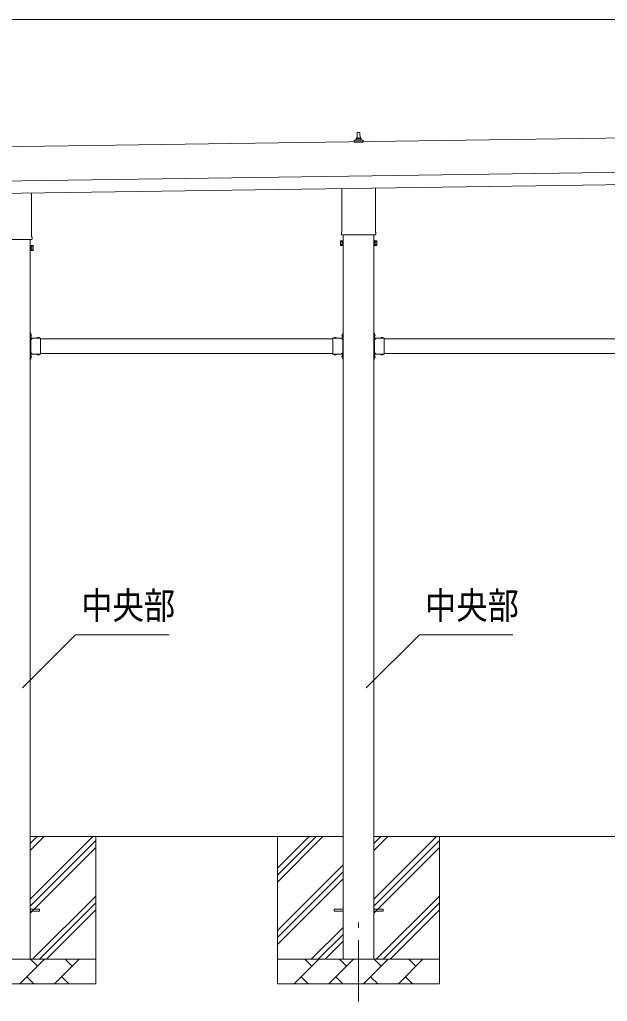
# Model space of a CAD drawing. Units: millimetres, scale not verified. Extents: x -13976 to 14131, y -9754 to 9646.
# Drawn here: x 5720 to 8114, y -461 to 3539 of the extents above; entities that cross this region are included whole.
import ezdxf
from ezdxf.enums import TextEntityAlignment as Align

# ---------------------------------------------------------------- set-up
doc = ezdxf.new("R2010")
doc.units = ezdxf.units.MM
doc.header["$LTSCALE"] = 50
doc.linetypes.add('CHAIN1', pattern=[8, 5, -1, 1, -1])
doc.linetypes.add('USER8', pattern=[4, 3, -1])
for name, color, linetype, lineweight in [('0-2_建具', 4, 'Continuous', 9), ('0-4_設備', 4, 'Continuous', 9), ('0-6_手摺', 5, 'Continuous', 5), ('0-7_ハッチ', 6, 'Continuous', 9)]:
    doc.layers.add(name, color=color, linetype=linetype, lineweight=lineweight)
doc.styles.add('ＭＳ ゴシック', font='')
doc.styles.get('ＭＳ ゴシック').set_extended_font_data('MS Gothic')

msp = doc.modelspace()

# ---------------------------------------------------------------- linework, layer by layer
at = {"layer": '0-2_建具', "color": 7, "linetype": 'CHAIN1'}
msp.add_line((7100.7, -460.83), (7100.7, -139.43), dxfattribs=at)
at = {"layer": '0-4_設備'}
for p, q in [((10388.09, 3088.95), (5023.14, 3012.3)), ((7082.45, 3039.33), (7082.45, 3047.04)), ((7082.83, 3047.83), (7118.57, 3047.83)), ((7083.21, 3048.02), (7089.93, 3049.65)), ((7090.32, 3049.83), (7111.08, 3049.83)), ((7090.7, 3050.62), (7090.7, 3054.83)), ((7091.7, 3054.83), (7109.7, 3054.83)), ((7094.7, 3054.83), (7095.42, 3078.36)), ((7096.42, 3079.33), (7104.97, 3079.33)), ((7105.97, 3078.36), (7106.7, 3054.83)), ((7110.7, 3050.62), (7110.7, 3054.83)), ((7118.18, 3048.02), (7111.46, 3049.65)), ((7118.95, 3039.33), (7118.95, 3047.04)), ((7118.95, 3039.33), (7082.45, 3039.33)), ((5025.14, 2872.32), (10390.09, 2948.96)), ((5025.85, 2822.32), (10390.8, 2898.97)), ((7032.4, 2675.34), (7032.4, 2850.99)), ((7169, 2852.94), (7169, 2675.34)), ((5769, 2832.94), (5769, 2655.34)), ((5768.64, 2643.07), (5632.76, 2643.07)), ((5763.2, -289.43), (5763.2, 2643.07)), ((5770.7, 2652.07), (5770.7, 2646.57)), ((7030.7, 2666.57), (7030.7, 2672.07)), ((7168.64, 2663.07), (7032.76, 2663.07)), ((7038.2, 2663.07), (7038.2, -289.43)), ((7163.2, -289.43), (7163.2, 2663.07)), ((7170.7, 2672.07), (7170.7, 2666.57)), ((5767.7, 2613.48), (5773.94, 2613.48)), ((5767.7, 2603.66), (5773.94, 2603.66)), ((5774.7, 2617.07), (5773.94, 2618.38)), ((5774.7, 2600.07), (5773.94, 2598.75)), ((5774.7, 2617.07), (5774.7, 2600.07)), ((7026.7, 2637.07), (7027.46, 2638.38)), ((7026.7, 2637.07), (7026.7, 2620.07)), ((7026.7, 2620.07), (7027.46, 2618.75)), ((7033.7, 2633.48), (7027.46, 2633.48)), ((7033.7, 2623.66), (7027.46, 2623.66)), ((7033.7, 2618.75), (7027.46, 2618.75)), ((7036.2, 2619.37), (7033.7, 2619.37)), ((7165.2, 2619.37), (7167.7, 2619.37)), ((7167.7, 2633.48), (7173.94, 2633.48)), ((7167.7, 2623.66), (7173.94, 2623.66)), ((7167.7, 2618.75), (7173.94, 2618.75)), ((7174.7, 2637.07), (7173.94, 2638.38)), ((7174.7, 2620.07), (7173.94, 2618.75)), ((7174.7, 2637.07), (7174.7, 2620.07)), ((5765.2, 2599.37), (5767.7, 2599.37)), ((5767.7, 2598.75), (5773.94, 2598.75)), ((5765.2, 2261.57), (5763.2, 2261.57)), ((5763.2, 2261.57), (5763.2, 2241.57)), ((5763.2, 2254.57), (5765.2, 2254.57)), ((5763.2, 2248.57), (5765.2, 2248.57)), ((5765.2, 2261.57), (5765.2, 2241.57)), ((5765.71, 2257.47), (5765.2, 2257.47)), ((5765.2, 2257.47), (5765.2, 2245.67)), ((5805.2, 2241.57), (5765.2, 2241.57)), ((5802.1, 2241.57), (5790.3, 2241.57)), ((5802.1, 2242.08), (5802.1, 2241.57)), ((5805.2, 2241.57), (5805.2, 2175.57)), ((6996.2, 2241.57), (6996.2, 2175.57)), ((6996.2, 2241.57), (7036.2, 2241.57)), ((6999.3, 2242.08), (6999.3, 2241.57)), ((6999.3, 2241.57), (7011.1, 2241.57)), ((7035.69, 2257.47), (7036.2, 2257.47)), ((7036.2, 2261.57), (7038.2, 2261.57)), ((7036.2, 2261.57), (7036.2, 2241.57)), ((7036.2, 2257.47), (7036.2, 2245.67)), ((7038.2, 2254.57), (7036.2, 2254.57)), ((7038.2, 2248.57), (7036.2, 2248.57)), ((7038.2, 2261.57), (7038.2, 2241.57)), ((7165.2, 2261.57), (7163.2, 2261.57)), ((7163.2, 2261.57), (7163.2, 2241.57)), ((7163.2, 2254.57), (7165.2, 2254.57)), ((7163.2, 2248.57), (7165.2, 2248.57)), ((7165.2, 2261.57), (7165.2, 2241.57)), ((7165.71, 2257.47), (7165.2, 2257.47)), ((7165.2, 2257.47), (7165.2, 2245.67)), ((7205.2, 2241.57), (7165.2, 2241.57)), ((7202.1, 2241.57), (7190.3, 2241.57)), ((7202.1, 2242.08), (7202.1, 2241.57)), ((7205.2, 2241.57), (7205.2, 2175.57)), ((5765.2, 2237.57), (5765.2, 2179.57)), ((5805.2, 2238.57), (6996.2, 2238.57)), ((7036.2, 2237.57), (7036.2, 2179.57)), ((7165.2, 2237.57), (7165.2, 2179.57)), ((7205.2, 2238.57), (8396.2, 2238.57)), ((5763.2, 2175.57), (5763.2, 2155.57)), ((5763.2, 2168.57), (5765.2, 2168.57)), ((5763.2, 2162.57), (5765.2, 2162.57)), ((5769.2, 2178.57), (5763.7, 2178.57)), ((5765.2, 2177.57), (5769.2, 2177.57)), ((5765.2, 2175.57), (5765.2, 2155.57)), ((5805.2, 2175.57), (5765.2, 2175.57)), ((5765.71, 2171.47), (5765.2, 2171.47)), ((5765.2, 2171.47), (5765.2, 2159.67)), ((5802.1, 2175.57), (5790.3, 2175.57)), ((5802.1, 2175.06), (5802.1, 2175.57)), ((5805.2, 2178.57), (6996.2, 2178.57)), ((6996.2, 2175.57), (7036.2, 2175.57)), ((6999.3, 2175.06), (6999.3, 2175.57)), ((6999.3, 2175.57), (7011.1, 2175.57)), ((7032.2, 2178.57), (7037.7, 2178.57)), ((7036.2, 2177.57), (7032.2, 2177.57)), ((7035.69, 2171.47), (7036.2, 2171.47)), ((7036.2, 2175.57), (7036.2, 2155.57)), ((7036.2, 2171.47), (7036.2, 2159.67)), ((7038.2, 2168.57), (7036.2, 2168.57)), ((7038.2, 2162.57), (7036.2, 2162.57)), ((7038.2, 2175.57), (7038.2, 2155.57)), ((7163.2, 2175.57), (7163.2, 2155.57)), ((7163.2, 2168.57), (7165.2, 2168.57)), ((7163.2, 2162.57), (7165.2, 2162.57)), ((7169.2, 2178.57), (7163.7, 2178.57)), ((7165.2, 2177.57), (7169.2, 2177.57)), ((7165.2, 2175.57), (7165.2, 2155.57)), ((7205.2, 2175.57), (7165.2, 2175.57)), ((7165.71, 2171.47), (7165.2, 2171.47)), ((7165.2, 2171.47), (7165.2, 2159.67)), ((7202.1, 2175.57), (7190.3, 2175.57)), ((7202.1, 2175.06), (7202.1, 2175.57)), ((7205.2, 2178.57), (8396.2, 2178.57)), ((5765.2, 2155.57), (5763.2, 2155.57)), ((7036.2, 2155.57), (7038.2, 2155.57)), ((7165.2, 2155.57), (7163.2, 2155.57)), ((5763.2, -84.93), (5800.7, -84.93)), ((5763.2, -93.93), (5800.7, -93.93)), ((5800.7, -93.93), (5800.7, -84.93)), ((7000.7, -84.93), (7038.2, -84.93)), ((7000.7, -93.93), (7000.7, -84.93)), ((7000.7, -93.93), (7038.2, -93.93)), ((7163.2, -84.93), (7200.7, -84.93)), ((7163.2, -93.93), (7200.7, -93.93)), ((7200.7, -93.93), (7200.7, -84.93))]:
    msp.add_line(p, q, dxfattribs=at)
at = {"layer": '0-4_設備', "color": 7}
for p, q in [((7038.2, 210.57), (5763.2, 210.57)), ((5763.2, -44.53), (6018.3, 210.57)), ((5763.2, 153.46), (5820.31, 210.57)), ((5763.2, 181.75), (5792.02, 210.57)), ((6030.7, 210.57), (6030.7, -389.43)), ((6770.7, 210.57), (6770.7, -389.43)), ((6770.7, 25.52), (6955.75, 210.57)), ((6770.7, 53.8), (6927.46, 210.57)), ((6770.7, 82.09), (6899.18, 210.57)), ((8438.2, 210.57), (7163.2, 210.57)), ((7163.2, -44.53), (7418.3, 210.57)), ((7163.2, 153.46), (7220.31, 210.57)), ((7163.2, 181.75), (7192.02, 210.57)), ((7430.7, 210.57), (7430.7, -389.43)), ((5763.2, -72.81), (6030.7, 194.69)), ((5763.2, -101.1), (6030.7, 166.4)), ((7163.2, -72.81), (7430.7, 194.69)), ((7163.2, -101.1), (7430.7, 166.4)), ((6770.7, -172.47), (7038.2, 95.03)), ((6770.7, -200.75), (7038.2, 66.75)), ((6770.7, -229.04), (7038.2, 38.46)), ((5772.86, -289.43), (6030.7, -31.59)), ((7172.86, -289.43), (7430.7, -31.59)), ((5801.14, -289.43), (6030.7, -59.87)), ((7201.14, -289.43), (7430.7, -59.87)), ((5829.42, -289.43), (6030.7, -88.16)), ((7229.42, -289.43), (7430.7, -88.16)), ((6908.3, -289.43), (7038.2, -159.53)), ((6936.58, -289.43), (7038.2, -187.81)), ((6964.87, -289.43), (7038.2, -216.1)), ((5370.7, -289.43), (6030.7, -289.43)), ((5721.41, -389.43), (5821.41, -289.43)), ((5792.86, -317.98), (5764.3, -289.43)), ((5862.83, -389.43), (5962.83, -289.43)), ((5934.28, -317.98), (5905.72, -289.43)), ((6027.41, -289.43), (6030.7, -286.15)), ((6770.7, -289.43), (7430.7, -289.43)), ((6838.57, -389.43), (6938.57, -289.43)), ((6910.01, -317.98), (6881.46, -289.43)), ((6979.99, -389.43), (7079.99, -289.43)), ((7051.43, -317.98), (7022.88, -289.43)), ((7121.41, -389.43), (7221.41, -289.43)), ((7192.86, -317.98), (7164.3, -289.43)), ((7262.83, -389.43), (7362.83, -289.43)), ((7334.28, -317.98), (7305.72, -289.43)), ((7427.41, -289.43), (7430.7, -286.15)), ((6030.7, -389.43), (5370.7, -389.43)), ((5749.96, -360.88), (5778.52, -389.43)), ((5891.38, -360.88), (5919.94, -389.43)), ((7430.7, -389.43), (6770.7, -389.43)), ((6867.12, -360.88), (6895.67, -389.43)), ((7008.54, -360.88), (7037.09, -389.43)), ((7149.96, -360.88), (7178.52, -389.43)), ((7291.38, -360.88), (7319.94, -389.43))]:
    msp.add_line(p, q, dxfattribs=at)
at = {"layer": '0-4_設備'}
for points in [[(5765.2, 2598.07), (5765.2, 2619.07), (5763.2, 2619.07), (5763.2, 2598.07)], [(7036.2, 2618.07), (7036.2, 2639.07), (7038.2, 2639.07), (7038.2, 2618.07)], [(7165.2, 2618.07), (7165.2, 2639.07), (7163.2, 2639.07), (7163.2, 2618.07)]]:
    msp.add_lwpolyline(points, close=True, dxfattribs=at)
for points in [[(5767.7, 2599.37), (5767.7, 2617.77), (5765.2, 2617.77)], [(5767.7, 2598.75), (5767.7, 2618.38), (5773.94, 2618.38)], [(7033.7, 2618.75), (7033.7, 2638.38), (7027.46, 2638.38)], [(7033.7, 2619.37), (7033.7, 2637.77), (7036.2, 2637.77)], [(7167.7, 2619.37), (7167.7, 2637.77), (7165.2, 2637.77)], [(7167.7, 2618.75), (7167.7, 2638.38), (7173.94, 2638.38)], [(5765.71, 2257.47), (5765.71, 2245.67), (5765.2, 2245.67)], [(5802.1, 2242.08), (5790.3, 2242.08), (5790.3, 2241.57)], [(6999.3, 2242.08), (7011.1, 2242.08), (7011.1, 2241.57)], [(7035.69, 2257.47), (7035.69, 2245.67), (7036.2, 2245.67)], [(7165.71, 2257.47), (7165.71, 2245.67), (7165.2, 2245.67)], [(7202.1, 2242.08), (7190.3, 2242.08), (7190.3, 2241.57)], [(5769.2, 2238.57), (5763.7, 2238.57), (5763.7, 2178.57)], [(5765.2, 2237.57), (5769.2, 2237.57), (5769.2, 2239.57), (5765.2, 2239.57)], [(7036.2, 2237.57), (7032.2, 2237.57), (7032.2, 2239.57), (7036.2, 2239.57)], [(7032.2, 2238.57), (7037.7, 2238.57), (7037.7, 2178.57)], [(7169.2, 2238.57), (7163.7, 2238.57), (7163.7, 2178.57)], [(7165.2, 2237.57), (7169.2, 2237.57), (7169.2, 2239.57), (7165.2, 2239.57)], [(5765.2, 2179.57), (5769.2, 2179.57), (5769.2, 2177.57)], [(5765.71, 2171.47), (5765.71, 2159.67), (5765.2, 2159.67)], [(5802.1, 2175.06), (5790.3, 2175.06), (5790.3, 2175.57)], [(6999.3, 2175.06), (7011.1, 2175.06), (7011.1, 2175.57)], [(7036.2, 2179.57), (7032.2, 2179.57), (7032.2, 2177.57)], [(7035.69, 2171.47), (7035.69, 2159.67), (7036.2, 2159.67)], [(7165.2, 2179.57), (7169.2, 2179.57), (7169.2, 2177.57)], [(7165.71, 2171.47), (7165.71, 2159.67), (7165.2, 2159.67)], [(7202.1, 2175.06), (7190.3, 2175.06), (7190.3, 2175.57)]]:
    msp.add_lwpolyline(points, dxfattribs=at)
at = {"layer": '0-4_設備', "linetype": 'USER8'}
for points in [[(5767.81, 2254.07), (5765.03, 2252.72), (5764.42, 2251.57)], [(5767.81, 2249.07), (5765.03, 2250.43), (5764.42, 2251.57)], [(5793.7, 2244.18), (5795.05, 2241.4), (5796.2, 2240.79)], [(5798.7, 2244.18), (5797.34, 2241.4), (5796.2, 2240.79)], [(7002.7, 2244.18), (7004.05, 2241.4), (7005.2, 2240.79)], [(7007.7, 2244.18), (7006.34, 2241.4), (7005.2, 2240.79)], [(7033.59, 2254.07), (7036.37, 2252.72), (7036.97, 2251.57)], [(7033.59, 2249.07), (7036.37, 2250.43), (7036.97, 2251.57)], [(7167.81, 2254.07), (7165.03, 2252.72), (7164.42, 2251.57)], [(7167.81, 2249.07), (7165.03, 2250.43), (7164.42, 2251.57)], [(7193.7, 2244.18), (7195.05, 2241.4), (7196.2, 2240.79)], [(7198.7, 2244.18), (7197.34, 2241.4), (7196.2, 2240.79)], [(5767.81, 2168.07), (5765.03, 2166.72), (5764.42, 2165.57)], [(5767.81, 2163.07), (5765.03, 2164.43), (5764.42, 2165.57)], [(5793.7, 2172.96), (5795.05, 2175.74), (5796.2, 2176.35)], [(5798.7, 2172.96), (5797.34, 2175.74), (5796.2, 2176.35)], [(7002.7, 2172.96), (7004.05, 2175.74), (7005.2, 2176.35)], [(7007.7, 2172.96), (7006.34, 2175.74), (7005.2, 2176.35)], [(7033.59, 2168.07), (7036.37, 2166.72), (7036.97, 2165.57)], [(7033.59, 2163.07), (7036.37, 2164.43), (7036.97, 2165.57)], [(7167.81, 2168.07), (7165.03, 2166.72), (7164.42, 2165.57)], [(7167.81, 2163.07), (7165.03, 2164.43), (7164.42, 2165.57)], [(7193.7, 2172.96), (7195.05, 2175.74), (7196.2, 2176.35)], [(7198.7, 2172.96), (7197.34, 2175.74), (7196.2, 2176.35)]]:
    msp.add_lwpolyline(points, dxfattribs=at)
at = {"layer": '0-4_設備'}
for centre, radius, start, end in [((7083.45, 3047.04), 1, 103.62699, 180), ((7089.7, 3050.62), 1, 283.62699, 0), ((7094.78, 3054.2), 4.13, 90, 171.17633), ((7091.7, 3053.83), 1, 90, 180), ((7096.42, 3078.33), 1, 90, 178.60509), ((7104.03, 3054.83), 4.83, 133.60282, 180), ((7097.37, 3054.83), 4.83, 0, 46.39718), ((7104.97, 3078.33), 1, 1.39491, 90), ((7106.61, 3054.2), 4.13, 8.82367, 90), ((7109.7, 3053.83), 1, 0, 90), ((7111.7, 3050.62), 1, 180, 256.37301), ((7117.95, 3047.04), 1, 0, 76.37301), ((5766.7, 2646.57), 4, 298.95502, 345.52249), ((5766.7, 2652.07), 4, 0, 54.90037), ((5766.7, 2646.57), 4, 345.52249, 0), ((7034.7, 2672.07), 4, 125.09963, 180), ((7034.7, 2666.57), 4, 180, 194.47751), ((7034.7, 2666.57), 4, 194.47751, 241.04498), ((7166.7, 2666.57), 4, 298.95502, 345.52249), ((7166.7, 2672.07), 4, 0, 54.90037), ((7166.7, 2666.57), 4, 345.52249, 0), ((5770.35, 2615.93), 4.34, 325.61575, 34.38425), ((5758.46, 2608.57), 16.24, 342.41205, 17.58795), ((5770.35, 2601.21), 4.34, 325.61575, 34.38425), ((7031.04, 2635.93), 4.34, 145.61575, 214.38425), ((7031.04, 2621.21), 4.34, 145.61575, 214.38425), ((7042.94, 2628.57), 16.24, 162.41205, 197.58795), ((7170.35, 2635.93), 4.34, 325.61575, 34.38425), ((7158.46, 2628.57), 16.24, 342.41205, 17.58795), ((7170.35, 2621.21), 4.34, 325.61575, 34.38425), ((5765.2, 2241.57), 2, 180, 270), ((5759.97, 2251.57), 8.23, 314.2189, 45.7811), ((5796.2, 2236.34), 8.23, 44.2189, 135.7811), ((7005.2, 2236.34), 8.23, 44.2189, 135.7811), ((7041.43, 2251.57), 8.23, 134.2189, 225.7811), ((7036.2, 2241.57), 2, 270, 0), ((7165.2, 2241.57), 2, 180, 270), ((7159.97, 2251.57), 8.23, 314.2189, 45.7811), ((7196.2, 2236.34), 8.23, 44.2189, 135.7811), ((5765.2, 2175.57), 2, 90, 180), ((5759.97, 2165.57), 8.23, 314.2189, 45.7811), ((5796.2, 2180.8), 8.23, 224.2189, 315.7811), ((7005.2, 2180.8), 8.23, 224.2189, 315.7811), ((7041.43, 2165.57), 8.23, 134.2189, 225.7811), ((7036.2, 2175.57), 2, 0, 90), ((7165.2, 2175.57), 2, 90, 180), ((7159.97, 2165.57), 8.23, 314.2189, 45.7811), ((7196.2, 2180.8), 8.23, 224.2189, 315.7811)]:
    msp.add_arc(centre, radius, start, end, dxfattribs=at)
at = {"layer": '0-6_手摺', "color": 6, "lineweight": 9}
msp.add_line((-417.82, 3539.22), (10421.18, 3539.22), dxfattribs=at)
at = {"layer": '0-7_ハッチ'}
for p, q in [((5948.33, 1032.64), (5732.33, 816.64)), ((6329.65, 1032.64), (5948.33, 1032.64)), ((7348.33, 1032.64), (7132.33, 816.64)), ((7729.65, 1032.64), (7348.33, 1032.64))]:
    msp.add_line(p, q, dxfattribs=at)

# ---------------------------------------------------------------- texts
at = {"layer": '0-7_ハッチ', "color": 7, "style": 'ＭＳ ゴシック', "width": 0.85}
for p in [(5970.96, 1063.99), (7370.96, 1063.99)]:
    msp.add_text('中央部', height=110, dxfattribs=at).set_placement(p, align=Align.BOTTOM_LEFT)

doc.saveas('drawing.dxf')
